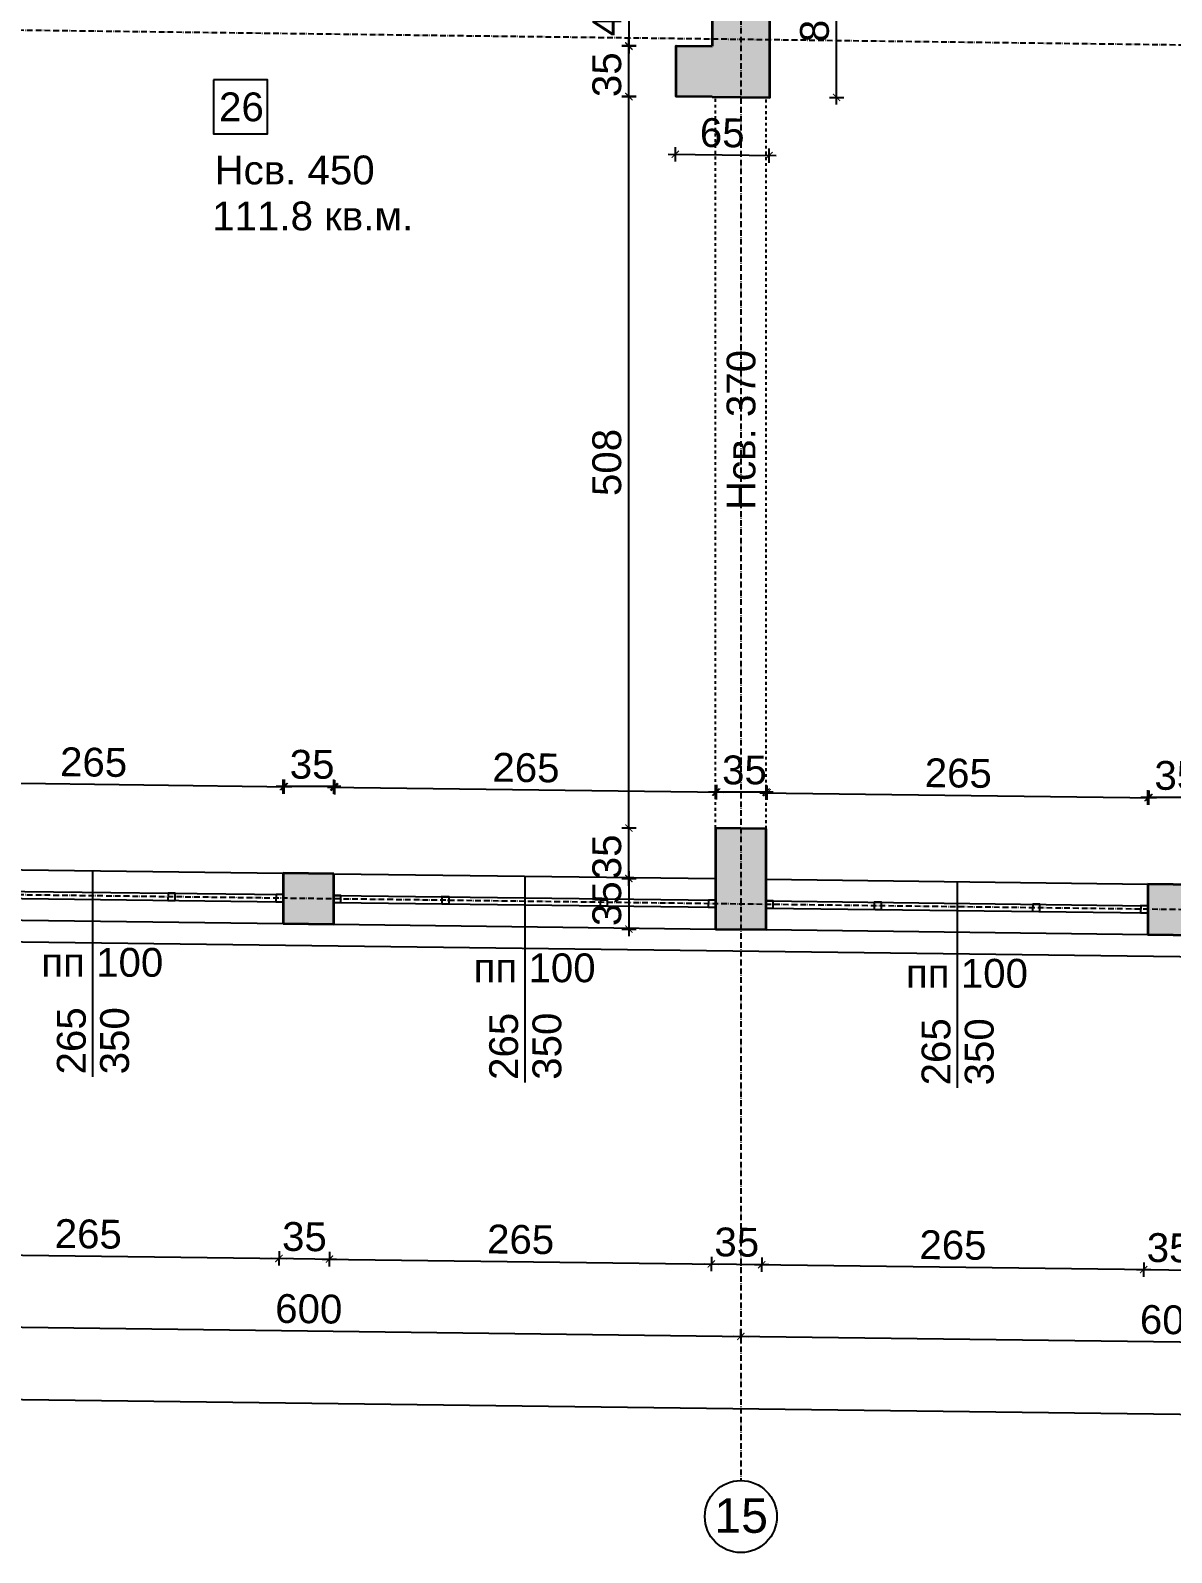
# Model space of a CAD drawing. Header units: inches. Extents: x -72385 to 39588, y -6525 to 66685.
# Drawn here: x -44648 to -43856, y 14756 to 15812 of the extents above; entities that cross this region are included whole.
import ezdxf

# ---------------------------------------------------------------- set-up
doc = ezdxf.new("R2010")
doc.units = ezdxf.units.IN
doc.header["$MEASUREMENT"] = 0
doc.linetypes.add('DashDot', pattern=[0.6, 0.4, -0.1, 0, -0.1])
doc.linetypes.add('Hidden', pattern=[0.4, 0.2, -0.2])
for name, color, linetype, lineweight in [('Изгледни линии', 253, 'Continuous', 25), ('Надписи Hсв', 252, 'Continuous', 25), ('Надписи коти външни', 252, 'Continuous', 25), ('Надписи коти вътрешни', 252, 'Continuous', 25), ('Надписи номера на пом.', 252, 'Continuous', 25), ('Надписи Оси', 252, 'Continuous', 25), ('Надписи площ', 252, 'Continuous', 25), ('Надписи прозорци', 252, 'Continuous', 25), ('Оси', 252, 'DashDot', 25), ('Прозорци', 251, 'Continuous', 25), ('Пунктир', 253, 'Hidden', 25), ('Разрезни линии', 7, 'Continuous', 35), ('Щрих стени', 254, 'Continuous', 25)]:
    doc.layers.add(name, color=color, linetype=linetype, lineweight=lineweight)
doc.styles.add('Arial Regular', font='arial.ttf')
doc.styles.get("Standard").update_dxf_attribs({"font": 'arial.ttf'})
doc.dimstyles.new('Annotative', dxfattribs={"dimscale": 0, "dimtxt": 20, "dimasz": 5, "dimexe": 5, "dimexo": 5, "dimgap": 5, "dimtad": 1, "dimdec": 0, "dimzin": 0, "dimdsep": 46, "dimtxsty": 'Standard', "dimblk": 'ARCHTICK', "dimcen": 5, "dimdle": 5, "dimadec": 0, "dimazin": 0, "dimtfac": 1, "dimtdec": 0, "dimtofl": 0, "dimtmove": 0, "dimatfit": 3, "dimldrblk": 'ARCHTICK', "dimfxl": 5, "dimfxlon": 1, "dimtolj": 1, "dimtzin": 0, "dimarcsym": 1})

# ---------------------------------------------------------------- blocks, each defined once
blk = doc.blocks.new('_ArchTick')
at = {"color": 0, "linetype": 'ByBlock', "const_width": 0.15}
blk.add_lwpolyline([(-0.5, -0.5), (0.5, 0.5)], dxfattribs=at)
blk = doc.blocks.new('*D4492')
at = {"layer": 'Defpoints', "color": 0, "ltscale": 50, "transparency": 16777216}
for p in [(-44199.8, 15766.5), (-44134.8, 15765.7), (-44135.3, 15725.4)]:
    blk.add_point(p, dxfattribs=at)
at = {"layer": 'Надписи коти вътрешни', "color": 0, "lineweight": -2, "ltscale": 50, "transparency": 16777216}
for p, q in [((-44200.3, 15731.3), (-44200.4, 15721.3)), ((-44135.3, 15730.4), (-44135.4, 15720.4)), ((-44205.3, 15726.3), (-44130.4, 15725.4))]:
    blk.add_line(p, q, dxfattribs=at)
at = {"layer": 'Надписи коти вътрешни', "color": 0, "lineweight": -2, "ltscale": 50, "transparency": 16777216, "xscale": 5, "yscale": 5, "zscale": 5}
for p, rotation in [((-44200.3, 15726.3), 179.2706286525461), ((-44135.3, 15725.4), 359.2706286525461)]:
    blk.add_blockref('_ArchTick', p, dxfattribs=dict(at, rotation=rotation))
at = {"layer": 'Надписи коти вътрешни', "color": 0, "ltscale": 50, "transparency": 16777216, "insert": (-44167.7, 15741.1), "char_height": 20, "attachment_point": 5, "rotation": 359.2706}
blk.add_mtext('\\A1;65', dxfattribs=at)
blk = doc.blocks.new('*D1031')
at = {"layer": 'Defpoints', "color": 0, "ltscale": 50, "transparency": 16777216}
for p in [(-44174.8, 15846.2), (-44232.5, 15801.2), (-44174.8, 15801.2)]:
    blk.add_point(p, dxfattribs=at)
at = {"layer": 'Надписи коти вътрешни', "color": 0, "lineweight": -2, "ltscale": 50, "transparency": 16777216}
for p, q in [((-44227.5, 15846.2), (-44237.5, 15846.2)), ((-44232.5, 15851.2), (-44232.5, 15796.2)), ((-44227.5, 15801.2), (-44237.5, 15801.2))]:
    blk.add_line(p, q, dxfattribs=at)
at = {"layer": 'Надписи коти вътрешни', "color": 0, "lineweight": -2, "ltscale": 50, "transparency": 16777216, "xscale": 5, "yscale": 5, "zscale": 5}
for p, rotation in [((-44232.5, 15846.2), 90), ((-44232.5, 15801.2), 270)]:
    blk.add_blockref('_ArchTick', p, dxfattribs=dict(at, rotation=rotation))
at = {"layer": 'Надписи коти вътрешни', "color": 0, "ltscale": 50, "transparency": 16777216, "insert": (-44247.7, 15823.7), "char_height": 20, "attachment_point": 5, "rotation": 90}
blk.add_mtext('\\A1;45', dxfattribs=at)
blk = doc.blocks.new('*D1032')
at = {"layer": 'Defpoints', "color": 0, "ltscale": 50, "transparency": 16777216}
for p in [(-44232.5, 15801.5), (-44199.8, 15801.5), (-44199.8, 15766.5)]:
    blk.add_point(p, dxfattribs=at)
at = {"layer": 'Надписи коти вътрешни', "color": 0, "lineweight": -2, "ltscale": 50, "transparency": 16777216}
for p, q in [((-44232.5, 15761.5), (-44232.5, 15806.5)), ((-44227.5, 15801.5), (-44237.5, 15801.5)), ((-44227.5, 15766.5), (-44237.5, 15766.5))]:
    blk.add_line(p, q, dxfattribs=at)
at = {"layer": 'Надписи коти вътрешни', "color": 0, "lineweight": -2, "ltscale": 50, "transparency": 16777216, "xscale": 5, "yscale": 5, "zscale": 5}
for p, rotation in [((-44232.5, 15801.5), 90), ((-44232.5, 15766.5), 270)]:
    blk.add_blockref('_ArchTick', p, dxfattribs=dict(at, rotation=rotation))
at = {"layer": 'Надписи коти вътрешни', "color": 0, "ltscale": 50, "transparency": 16777216, "insert": (-44247.7, 15781.5), "char_height": 20, "attachment_point": 5, "rotation": 90}
blk.add_mtext('\\A1;35', dxfattribs=at)
blk = doc.blocks.new('*D1033')
at = {"layer": 'Defpoints', "color": 0, "ltscale": 50, "transparency": 16777216}
for p in [(-44232.5, 15766.2), (-44172.3, 15766.2), (-44172.3, 15258.7)]:
    blk.add_point(p, dxfattribs=at)
at = {"layer": 'Надписи коти вътрешни', "color": 0, "lineweight": -2, "ltscale": 50, "transparency": 16777216}
for p, q in [((-44232.5, 15253.7), (-44232.5, 15771.2)), ((-44227.5, 15766.2), (-44237.5, 15766.2)), ((-44227.5, 15258.7), (-44237.5, 15258.7))]:
    blk.add_line(p, q, dxfattribs=at)
at = {"layer": 'Надписи коти вътрешни', "color": 0, "lineweight": -2, "ltscale": 50, "transparency": 16777216, "xscale": 5, "yscale": 5, "zscale": 5}
for p, rotation in [((-44232.5, 15766.2), 90), ((-44232.5, 15258.7), 270)]:
    blk.add_blockref('_ArchTick', p, dxfattribs=dict(at, rotation=rotation))
at = {"layer": 'Надписи коти вътрешни', "color": 0, "ltscale": 50, "transparency": 16777216, "insert": (-44247.7, 15512.4), "char_height": 20, "attachment_point": 5, "rotation": 90}
blk.add_mtext('\\A1;508', dxfattribs=at)
blk = doc.blocks.new('*D1034')
at = {"layer": 'Defpoints', "color": 0, "ltscale": 50, "transparency": 16777216}
for p in [(-44232.5, 15258.7), (-44172.3, 15258.7), (-44172.3, 15223.7)]:
    blk.add_point(p, dxfattribs=at)
at = {"layer": 'Надписи коти вътрешни', "color": 0, "lineweight": -2, "ltscale": 50, "transparency": 16777216}
for p, q in [((-44227.5, 15258.7), (-44237.5, 15258.7)), ((-44232.5, 15218.7), (-44232.5, 15263.7)), ((-44227.5, 15223.7), (-44237.5, 15223.7))]:
    blk.add_line(p, q, dxfattribs=at)
at = {"layer": 'Надписи коти вътрешни', "color": 0, "lineweight": -2, "ltscale": 50, "transparency": 16777216, "xscale": 5, "yscale": 5, "zscale": 5}
for p, rotation in [((-44232.5, 15258.7), 90), ((-44232.5, 15223.7), 270)]:
    blk.add_blockref('_ArchTick', p, dxfattribs=dict(at, rotation=rotation))
at = {"layer": 'Надписи коти вътрешни', "color": 0, "ltscale": 50, "transparency": 16777216, "insert": (-44247.7, 15238.7), "char_height": 20, "attachment_point": 5, "rotation": 90}
blk.add_mtext('\\A1;35', dxfattribs=at)
blk = doc.blocks.new('*D1036')
at = {"layer": 'Defpoints', "color": 0, "ltscale": 50, "transparency": 16777216}
for p in [(-44471.6, 15287.4), (-44737.3, 15230.8), (-44472.3, 15227.5)]:
    blk.add_point(p, dxfattribs=at)
at = {"layer": 'Надписи коти вътрешни', "color": 0, "lineweight": -2, "ltscale": 50, "transparency": 16777216}
for p, q in [((-44736.6, 15285.8), (-44736.5, 15295.8)), ((-44741.6, 15290.9), (-44466.6, 15287.4)), ((-44471.6, 15282.4), (-44471.5, 15292.4))]:
    blk.add_line(p, q, dxfattribs=at)
at = {"layer": 'Надписи коти вътрешни', "color": 0, "lineweight": -2, "ltscale": 50, "transparency": 16777216, "xscale": 5, "yscale": 5, "zscale": 5}
for p, rotation in [((-44736.6, 15290.8), 179.2706286525478), ((-44471.6, 15287.4), 359.2706286525477)]:
    blk.add_blockref('_ArchTick', p, dxfattribs=dict(at, rotation=rotation))
at = {"layer": 'Надписи коти вътрешни', "color": 0, "ltscale": 50, "transparency": 16777216, "insert": (-44603.9, 15304.3), "char_height": 20, "attachment_point": 5, "rotation": 359.2706}
blk.add_mtext('\\A1;265', dxfattribs=at)
blk = doc.blocks.new('*D1037')
at = {"layer": 'Defpoints', "color": 0, "ltscale": 50, "transparency": 16777216}
for p in [(-44472.3, 15287.5), (-44472.3, 15227.5), (-44437.3, 15227)]:
    blk.add_point(p, dxfattribs=at)
at = {"layer": 'Надписи коти вътрешни', "color": 0, "lineweight": -2, "ltscale": 50, "transparency": 16777216}
for p, q in [((-44432.3, 15287.5), (-44477.3, 15287.5)), ((-44472.3, 15282.5), (-44472.3, 15292.5)), ((-44437.3, 15282.5), (-44437.3, 15292.5))]:
    blk.add_line(p, q, dxfattribs=at)
at = {"layer": 'Надписи коти вътрешни', "color": 0, "lineweight": -2, "ltscale": 50, "transparency": 16777216, "xscale": 5, "yscale": 5, "zscale": 5, "rotation": 180}
blk.add_blockref('_ArchTick', (-44472.3, 15287.5), dxfattribs=at)
at = {"layer": 'Надписи коти вътрешни', "color": 0, "lineweight": -2, "ltscale": 50, "transparency": 16777216, "xscale": 5, "yscale": 5, "zscale": 5}
blk.add_blockref('_ArchTick', (-44437.3, 15287.5), dxfattribs=at)
at = {"layer": 'Надписи коти вътрешни', "color": 0, "ltscale": 50, "transparency": 16777216, "insert": (-44452.3, 15302.8), "char_height": 20, "attachment_point": 5}
blk.add_mtext('\\A1;35', dxfattribs=at)
blk = doc.blocks.new('*D1038')
at = {"layer": 'Defpoints', "color": 0, "ltscale": 50, "transparency": 16777216}
for p in [(-44171.6, 15283.6), (-44437.3, 15227), (-44172.3, 15223.7)]:
    blk.add_point(p, dxfattribs=at)
at = {"layer": 'Надписи коти вътрешни', "color": 0, "lineweight": -2, "ltscale": 50, "transparency": 16777216}
for p, q in [((-44441.6, 15287.1), (-44166.6, 15283.6)), ((-44436.6, 15282), (-44436.5, 15292)), ((-44171.6, 15278.6), (-44171.5, 15288.6))]:
    blk.add_line(p, q, dxfattribs=at)
at = {"layer": 'Надписи коти вътрешни', "color": 0, "lineweight": -2, "ltscale": 50, "transparency": 16777216, "xscale": 5, "yscale": 5, "zscale": 5}
for p, rotation in [((-44436.6, 15287), 179.2706286525478), ((-44171.6, 15283.6), 359.2706286525477)]:
    blk.add_blockref('_ArchTick', p, dxfattribs=dict(at, rotation=rotation))
at = {"layer": 'Надписи коти вътрешни', "color": 0, "ltscale": 50, "transparency": 16777216, "insert": (-44303.9, 15300.5), "char_height": 20, "attachment_point": 5, "rotation": 359.2706}
blk.add_mtext('\\A1;265', dxfattribs=at)
blk = doc.blocks.new('*D1039')
at = {"layer": 'Defpoints', "color": 0, "ltscale": 50, "transparency": 16777216}
for p in [(-44172.3, 15283.7), (-44172.3, 15223.7), (-44137.3, 15223.2)]:
    blk.add_point(p, dxfattribs=at)
at = {"layer": 'Надписи коти вътрешни', "color": 0, "lineweight": -2, "ltscale": 50, "transparency": 16777216}
for p, q in [((-44172.3, 15278.7), (-44172.3, 15288.7)), ((-44137.3, 15278.7), (-44137.3, 15288.7)), ((-44132.3, 15283.7), (-44177.3, 15283.7))]:
    blk.add_line(p, q, dxfattribs=at)
at = {"layer": 'Надписи коти вътрешни', "color": 0, "lineweight": -2, "ltscale": 50, "transparency": 16777216, "xscale": 5, "yscale": 5, "zscale": 5, "rotation": 180}
blk.add_blockref('_ArchTick', (-44172.3, 15283.7), dxfattribs=at)
at = {"layer": 'Надписи коти вътрешни', "color": 0, "lineweight": -2, "ltscale": 50, "transparency": 16777216, "xscale": 5, "yscale": 5, "zscale": 5}
blk.add_blockref('_ArchTick', (-44137.3, 15283.7), dxfattribs=at)
at = {"layer": 'Надписи коти вътрешни', "color": 0, "ltscale": 50, "transparency": 16777216, "insert": (-44152.3, 15298.9), "char_height": 20, "attachment_point": 5}
blk.add_mtext('\\A1;35', dxfattribs=at)
blk = doc.blocks.new('*D1040')
at = {"layer": 'Defpoints', "color": 0, "ltscale": 50, "transparency": 16777216}
for p in [(-43871.6, 15279.8), (-44137.3, 15223.2), (-43872.3, 15219.8)]:
    blk.add_point(p, dxfattribs=at)
at = {"layer": 'Надписи коти вътрешни', "color": 0, "lineweight": -2, "ltscale": 50, "transparency": 16777216}
for p, q in [((-44136.6, 15278.2), (-44136.5, 15288.2)), ((-44141.6, 15283.2), (-43866.6, 15279.7)), ((-43871.6, 15274.8), (-43871.5, 15284.8))]:
    blk.add_line(p, q, dxfattribs=at)
at = {"layer": 'Надписи коти вътрешни', "color": 0, "lineweight": -2, "ltscale": 50, "transparency": 16777216, "xscale": 5, "yscale": 5, "zscale": 5}
for p, rotation in [((-44136.6, 15283.2), 179.2706286525478), ((-43871.6, 15279.8), 359.2706286525477)]:
    blk.add_blockref('_ArchTick', p, dxfattribs=dict(at, rotation=rotation))
at = {"layer": 'Надписи коти вътрешни', "color": 0, "ltscale": 50, "transparency": 16777216, "insert": (-44003.9, 15296.7), "char_height": 20, "attachment_point": 5, "rotation": 359.2706}
blk.add_mtext('\\A1;265', dxfattribs=at)
blk = doc.blocks.new('*D1041')
at = {"layer": 'Defpoints', "color": 0, "ltscale": 50, "transparency": 16777216}
for p in [(-43872.3, 15279.9), (-43872.3, 15219.8), (-43837.3, 15219.4)]:
    blk.add_point(p, dxfattribs=at)
at = {"layer": 'Надписи коти вътрешни', "color": 0, "lineweight": -2, "ltscale": 50, "transparency": 16777216}
for p, q in [((-43832.3, 15279.9), (-43877.3, 15279.9)), ((-43872.3, 15274.9), (-43872.3, 15284.9)), ((-43837.3, 15274.9), (-43837.3, 15284.9))]:
    blk.add_line(p, q, dxfattribs=at)
at = {"layer": 'Надписи коти вътрешни', "color": 0, "lineweight": -2, "ltscale": 50, "transparency": 16777216, "xscale": 5, "yscale": 5, "zscale": 5, "rotation": 180}
blk.add_blockref('_ArchTick', (-43872.3, 15279.9), dxfattribs=at)
at = {"layer": 'Надписи коти вътрешни', "color": 0, "lineweight": -2, "ltscale": 50, "transparency": 16777216, "xscale": 5, "yscale": 5, "zscale": 5}
blk.add_blockref('_ArchTick', (-43837.3, 15279.9), dxfattribs=at)
at = {"layer": 'Надписи коти вътрешни', "color": 0, "ltscale": 50, "transparency": 16777216, "insert": (-43852.3, 15295.1), "char_height": 20, "attachment_point": 5}
blk.add_mtext('\\A1;35', dxfattribs=at)
blk = doc.blocks.new('*D1569')
at = {"layer": 'Defpoints', "color": 0, "ltscale": 50, "transparency": 16777216}
for p in [(-44174, 15866.3), (-44199.8, 15801.5), (-44174.8, 15801.2)]:
    blk.add_point(p, dxfattribs=at)
at = {"layer": 'Надписи коти вътрешни', "color": 0, "lineweight": -2, "ltscale": 50, "transparency": 16777216}
for p, q in [((-44204, 15866.7), (-44169, 15866.2)), ((-44199.1, 15861.6), (-44198.9, 15871.6)), ((-44174.1, 15861.3), (-44173.9, 15871.3))]:
    blk.add_line(p, q, dxfattribs=at)
at = {"layer": 'Надписи коти вътрешни', "color": 0, "lineweight": -2, "ltscale": 50, "transparency": 16777216, "xscale": 5, "yscale": 5, "zscale": 5}
for p, rotation in [((-44199, 15866.6), 179.2706286525377), ((-44174, 15866.3), 359.2706286525377)]:
    blk.add_blockref('_ArchTick', p, dxfattribs=dict(at, rotation=rotation))
at = {"layer": 'Надписи коти вътрешни', "color": 0, "ltscale": 50, "transparency": 16777216, "insert": (-44186.3, 15881.7), "char_height": 20, "attachment_point": 5, "rotation": 359.2706}
blk.add_mtext('\\A1;25', dxfattribs=at)
blk = doc.blocks.new('*D8228')
at = {"layer": 'Defpoints', "color": 0, "ltscale": 50, "transparency": 16777216}
for p in [(-44137.3, 15845.8), (-44088.4, 15845.8), (-44137.3, 15765.8)]:
    blk.add_point(p, dxfattribs=at)
at = {"layer": 'Надписи коти вътрешни', "color": 0, "lineweight": -2, "ltscale": 50, "transparency": 16777216}
for p, q in [((-44093.4, 15845.8), (-44083.4, 15845.8)), ((-44088.4, 15760.8), (-44088.4, 15850.8)), ((-44093.4, 15765.8), (-44083.4, 15765.8))]:
    blk.add_line(p, q, dxfattribs=at)
at = {"layer": 'Надписи коти вътрешни', "color": 0, "lineweight": -2, "ltscale": 50, "transparency": 16777216, "xscale": 5, "yscale": 5, "zscale": 5}
for p, rotation in [((-44088.4, 15845.8), 90), ((-44088.4, 15765.8), 270)]:
    blk.add_blockref('_ArchTick', p, dxfattribs=dict(at, rotation=rotation))
at = {"layer": 'Надписи коти вътрешни', "color": 0, "ltscale": 50, "transparency": 16777216, "insert": (-44103.6, 15819.6), "char_height": 20, "attachment_point": 5, "rotation": 90}
blk.add_mtext('\\A1;80', dxfattribs=at)
blk = doc.blocks.new('*D5546')
at = {"layer": 'Defpoints', "color": 0, "ltscale": 50, "transparency": 16777216}
for p in [(-44737.3, 15195.8), (-44472.3, 15192.5), (-44475.3, 14960)]:
    blk.add_point(p, dxfattribs=at)
at = {"layer": 'Надписи коти външни', "color": 0, "lineweight": -2, "ltscale": 50, "transparency": 16777216}
for p, q in [((-44740.2, 14968.4), (-44740.4, 14958.4)), ((-44745.3, 14963.4), (-44470.3, 14959.9)), ((-44475.2, 14965), (-44475.4, 14955))]:
    blk.add_line(p, q, dxfattribs=at)
at = {"layer": 'Надписи коти външни', "color": 0, "lineweight": -2, "ltscale": 50, "transparency": 16777216, "xscale": 5, "yscale": 5, "zscale": 5}
for p, rotation in [((-44740.3, 14963.4), 179.270628652547), ((-44475.3, 14960), 359.270628652547)]:
    blk.add_blockref('_ArchTick', p, dxfattribs=dict(at, rotation=rotation))
at = {"layer": 'Надписи коти външни', "color": 0, "ltscale": 50, "transparency": 16777216, "insert": (-44607.6, 14976.9), "char_height": 20, "attachment_point": 5, "rotation": 359.2706}
blk.add_mtext('\\A1;265', dxfattribs=at)
blk = doc.blocks.new('*D5545')
at = {"layer": 'Defpoints', "color": 0, "ltscale": 50, "transparency": 16777216}
for p in [(-44472.3, 15192.5), (-44437.3, 15192), (-44440.3, 14959.5)]:
    blk.add_point(p, dxfattribs=at)
at = {"layer": 'Надписи коти външни', "color": 0, "lineweight": -2, "ltscale": 50, "transparency": 16777216}
for p, q in [((-44480.3, 14960.1), (-44435.3, 14959.5)), ((-44475.2, 14965), (-44475.4, 14955)), ((-44440.2, 14964.5), (-44440.4, 14954.5))]:
    blk.add_line(p, q, dxfattribs=at)
at = {"layer": 'Надписи коти външни', "color": 0, "lineweight": -2, "ltscale": 50, "transparency": 16777216, "xscale": 5, "yscale": 5, "zscale": 5}
for p, rotation in [((-44475.3, 14960), 179.2706286525403), ((-44440.3, 14959.5), 359.2706286525403)]:
    blk.add_blockref('_ArchTick', p, dxfattribs=dict(at, rotation=rotation))
at = {"layer": 'Надписи коти външни', "color": 0, "ltscale": 50, "transparency": 16777216, "insert": (-44457.6, 14975), "char_height": 20, "attachment_point": 5, "rotation": 359.2706}
blk.add_mtext('\\A1;35', dxfattribs=at)
blk = doc.blocks.new('*D5544')
at = {"layer": 'Defpoints', "color": 0, "ltscale": 50, "transparency": 16777216}
for p in [(-44437.3, 15192), (-44172.3, 15188.6), (-44175.3, 14956.2)]:
    blk.add_point(p, dxfattribs=at)
at = {"layer": 'Надписи коти външни', "color": 0, "lineweight": -2, "ltscale": 50, "transparency": 16777216}
for p, q in [((-44445.3, 14959.6), (-44170.3, 14956.1)), ((-44440.2, 14964.5), (-44440.4, 14954.5)), ((-44175.2, 14961.2), (-44175.4, 14951.2))]:
    blk.add_line(p, q, dxfattribs=at)
at = {"layer": 'Надписи коти външни', "color": 0, "lineweight": -2, "ltscale": 50, "transparency": 16777216, "xscale": 5, "yscale": 5, "zscale": 5}
for p, rotation in [((-44440.3, 14959.5), 179.270628652547), ((-44175.3, 14956.2), 359.270628652547)]:
    blk.add_blockref('_ArchTick', p, dxfattribs=dict(at, rotation=rotation))
at = {"layer": 'Надписи коти външни', "color": 0, "ltscale": 50, "transparency": 16777216, "insert": (-44307.6, 14973.1), "char_height": 20, "attachment_point": 5, "rotation": 359.2706}
blk.add_mtext('\\A1;265', dxfattribs=at)
blk = doc.blocks.new('*D5543')
at = {"layer": 'Defpoints', "color": 0, "ltscale": 50, "transparency": 16777216}
for p in [(-44172.3, 15188.6), (-44137.3, 15188.2), (-44140.3, 14955.7)]:
    blk.add_point(p, dxfattribs=at)
at = {"layer": 'Надписи коти външни', "color": 0, "lineweight": -2, "ltscale": 50, "transparency": 16777216}
for p, q in [((-44175.2, 14961.2), (-44175.4, 14951.2)), ((-44140.2, 14960.7), (-44140.4, 14950.7)), ((-44180.3, 14956.2), (-44135.3, 14955.7))]:
    blk.add_line(p, q, dxfattribs=at)
at = {"layer": 'Надписи коти външни', "color": 0, "lineweight": -2, "ltscale": 50, "transparency": 16777216, "xscale": 5, "yscale": 5, "zscale": 5}
for p, rotation in [((-44175.3, 14956.2), 179.2706286525522), ((-44140.3, 14955.7), 359.2706286525522)]:
    blk.add_blockref('_ArchTick', p, dxfattribs=dict(at, rotation=rotation))
at = {"layer": 'Надписи коти външни', "color": 0, "ltscale": 50, "transparency": 16777216, "insert": (-44157.6, 14971.2), "char_height": 20, "attachment_point": 5, "rotation": 359.2706}
blk.add_mtext('\\A1;35', dxfattribs=at)
blk = doc.blocks.new('*D5535')
at = {"layer": 'Defpoints', "color": 0, "ltscale": 50, "transparency": 16777216}
for p in [(-44137.3, 15188.2), (-43872.3, 15184.8), (-43875.3, 14952.3)]:
    blk.add_point(p, dxfattribs=at)
at = {"layer": 'Надписи коти външни', "color": 0, "lineweight": -2, "ltscale": 50, "transparency": 16777216}
for p, q in [((-44140.2, 14960.7), (-44140.4, 14950.7)), ((-44145.3, 14955.8), (-43870.3, 14952.3)), ((-43875.2, 14957.3), (-43875.4, 14947.3))]:
    blk.add_line(p, q, dxfattribs=at)
at = {"layer": 'Надписи коти външни', "color": 0, "lineweight": -2, "ltscale": 50, "transparency": 16777216, "xscale": 5, "yscale": 5, "zscale": 5}
for p, rotation in [((-44140.3, 14955.7), 179.270628652547), ((-43875.3, 14952.3), 359.270628652547)]:
    blk.add_blockref('_ArchTick', p, dxfattribs=dict(at, rotation=rotation))
at = {"layer": 'Надписи коти външни', "color": 0, "ltscale": 50, "transparency": 16777216, "insert": (-44007.6, 14969.2), "char_height": 20, "attachment_point": 5, "rotation": 359.2706}
blk.add_mtext('\\A1;265', dxfattribs=at)
blk = doc.blocks.new('*D5534')
at = {"layer": 'Defpoints', "color": 0, "ltscale": 50, "transparency": 16777216}
for p in [(-43872.3, 15184.8), (-43837.3, 15184.4), (-43840.3, 14951.9)]:
    blk.add_point(p, dxfattribs=at)
at = {"layer": 'Надписи коти външни', "color": 0, "lineweight": -2, "ltscale": 50, "transparency": 16777216}
for p, q in [((-43880.3, 14952.4), (-43835.3, 14951.8)), ((-43875.2, 14957.3), (-43875.4, 14947.3)), ((-43840.2, 14956.9), (-43840.4, 14946.9))]:
    blk.add_line(p, q, dxfattribs=at)
at = {"layer": 'Надписи коти външни', "color": 0, "lineweight": -2, "ltscale": 50, "transparency": 16777216, "xscale": 5, "yscale": 5, "zscale": 5}
for p, rotation in [((-43875.3, 14952.3), 179.2706286525522), ((-43840.3, 14951.9), 359.2706286525522)]:
    blk.add_blockref('_ArchTick', p, dxfattribs=dict(at, rotation=rotation))
at = {"layer": 'Надписи коти външни', "color": 0, "ltscale": 50, "transparency": 16777216, "insert": (-43857.6, 14967.3), "char_height": 20, "attachment_point": 5, "rotation": 359.2706}
blk.add_mtext('\\A1;35', dxfattribs=at)
blk = doc.blocks.new('*D5513')
at = {"layer": 'Defpoints', "color": 0, "ltscale": 50, "transparency": 16777216}
for p in [(-44754.8, 14913.5), (-44154.8, 14905.9), (-44154.8, 14905.9)]:
    blk.add_point(p, dxfattribs=at)
at = {"layer": 'Надписи коти външни', "color": 0, "lineweight": -2, "ltscale": 50, "transparency": 16777216}
for p, q in [((-44759.8, 14913.6), (-44149.8, 14905.8)), ((-44754.8, 14913.5), (-44754.9, 14908.5)), ((-44154.8, 14905.9), (-44154.8, 14910.9))]:
    blk.add_line(p, q, dxfattribs=at)
at = {"layer": 'Надписи коти външни', "color": 0, "lineweight": -2, "ltscale": 50, "transparency": 16777216, "xscale": 5, "yscale": 5, "zscale": 5}
for p, rotation in [((-44754.8, 14913.5), 179.2706286525471), ((-44154.8, 14905.9), 359.2706286525471)]:
    blk.add_blockref('_ArchTick', p, dxfattribs=dict(at, rotation=rotation))
at = {"layer": 'Надписи коти външни', "color": 0, "ltscale": 50, "transparency": 16777216, "insert": (-44454.6, 14924.9), "char_height": 20, "attachment_point": 5, "rotation": 359.2706}
blk.add_mtext('\\A1;600', dxfattribs=at)
blk = doc.blocks.new('*D5512')
at = {"layer": 'Defpoints', "color": 0, "ltscale": 50, "transparency": 16777216}
for p in [(-44154.8, 14905.9), (-43554.8, 14898.3), (-43554.8, 14898.3)]:
    blk.add_point(p, dxfattribs=at)
at = {"layer": 'Надписи коти външни', "color": 0, "lineweight": -2, "ltscale": 50, "transparency": 16777216}
for p, q in [((-44159.8, 14906), (-43549.8, 14898.2)), ((-44154.8, 14905.9), (-44154.9, 14900.9)), ((-43554.8, 14898.3), (-43554.9, 14893.3))]:
    blk.add_line(p, q, dxfattribs=at)
at = {"layer": 'Надписи коти външни', "color": 0, "lineweight": -2, "ltscale": 50, "transparency": 16777216, "xscale": 5, "yscale": 5, "zscale": 5}
for p, rotation in [((-44154.8, 14905.9), 179.270628652548), ((-43554.8, 14898.3), 359.2706286525479)]:
    blk.add_blockref('_ArchTick', p, dxfattribs=dict(at, rotation=rotation))
at = {"layer": 'Надписи коти външни', "color": 0, "ltscale": 50, "transparency": 16777216, "insert": (-43854.6, 14917.3), "char_height": 20, "attachment_point": 5, "rotation": 359.2706}
blk.add_mtext('\\A1;600', dxfattribs=at)
blk = doc.blocks.new('*D5506')
at = {"layer": 'Defpoints', "color": 0, "ltscale": 50, "transparency": 16777216}
for p in [(-52317.3, 15292.3), (-40222.3, 15138.4), (-40226.6, 14805.9)]:
    blk.add_point(p, dxfattribs=at)
at = {"layer": 'Надписи коти външни', "color": 0, "lineweight": -2, "ltscale": 50, "transparency": 16777216}
for p, q in [((-52326.6, 14959.9), (-40221.6, 14805.8)), ((-52321.5, 14964.9), (-52321.6, 14954.9)), ((-40226.5, 14810.9), (-40226.6, 14800.9))]:
    blk.add_line(p, q, dxfattribs=at)
at = {"layer": 'Надписи коти външни', "color": 0, "lineweight": -2, "ltscale": 50, "transparency": 16777216, "xscale": 5, "yscale": 5, "zscale": 5}
for p, rotation in [((-52321.6, 14959.9), 179.2706286525472), ((-40226.6, 14805.9), 359.2706286525473)]:
    blk.add_blockref('_ArchTick', p, dxfattribs=dict(at, rotation=rotation))
at = {"layer": 'Надписи коти външни', "color": 0, "ltscale": 50, "transparency": 16777216, "insert": (-46273.9, 14898.1), "char_height": 20, "attachment_point": 5, "rotation": 359.2706}
blk.add_mtext('\\A1;12095', dxfattribs=at)
blk = doc.blocks.new('*D7709')
at = {"layer": 'Defpoints', "color": 0, "ltscale": 10, "transparency": 16777216}
for p in [(-44299.2, 15223.7), (-44299.2, 15188.6), (-44232.5, 15188.6)]:
    blk.add_point(p, dxfattribs=at)
at = {"layer": 'Надписи коти вътрешни', "color": 0, "lineweight": -2, "ltscale": 10, "transparency": 16777216}
for p, q in [((-44237.5, 15223.7), (-44227.5, 15223.7)), ((-44232.5, 15228.7), (-44232.5, 15183.6)), ((-44237.5, 15188.6), (-44227.5, 15188.6))]:
    blk.add_line(p, q, dxfattribs=at)
at = {"layer": 'Надписи коти вътрешни', "color": 0, "lineweight": -2, "ltscale": 10, "transparency": 16777216, "xscale": 5, "yscale": 5, "zscale": 5}
for p, rotation in [((-44232.5, 15223.7), 90), ((-44232.5, 15188.6), 270)]:
    blk.add_blockref('_ArchTick', p, dxfattribs=dict(at, rotation=rotation))
at = {"layer": 'Надписи коти вътрешни', "color": 0, "ltscale": 10, "transparency": 16777216, "insert": (-44247.7, 15206.2), "char_height": 20, "attachment_point": 5, "rotation": 90}
blk.add_mtext('\\A1;35', dxfattribs=at)

msp = doc.modelspace()

# ---------------------------------------------------------------- hatches: boundary and pattern name
at = {"layer": 'Щрих стени', "ltscale": 10}
h = msp.add_hatch(color=256, dxfattribs=at)
h.dxf.hatch_style = 1
h.paths.add_polyline_path([(-43504.8, 15837.7), (-43567.3, 15838.5), (-43567.3, 16163.5), (-43479.8, 16162.4), (-43479.8, 16192.4), (-44584.8, 16206.5), (-44584.8, 16176.5), (-43582.3, 16163.7), (-43582.3, 15251.1), (-43572.3, 15251), (-43572.3, 15181), (-43507.3, 15180.2), (-43507.3, 15250.2), (-43567.3, 15251), (-43567.3, 15758.5), (-43504.8, 15757.7)])
h.paths.add_polyline_path([(-44134.8, 15845.7), (-44174.8, 15846.2), (-44174.8, 15801.2), (-44199.8, 15801.5), (-44199.8, 15766.5), (-44174.8, 15766.2), (-44134.8, 15765.7)], flags=17)
h.paths.add_polyline_path([(-44734.8, 15853.4), (-44767.3, 15853.8), (-44767.3, 16178.8), (-44684.8, 16177.8), (-44684.8, 16207.8), (-45139.8, 16213.5), (-45139.8, 16183.5), (-44782.3, 16179), (-44782.3, 15266.4), (-44772.3, 15266.3), (-44772.3, 15196.3), (-44737.3, 15195.8), (-44737.3, 15265.8), (-44767.3, 15266.2), (-44767.3, 15773.8), (-44734.8, 15773.4)])
h.paths.add_polyline_path([(-45037.3, 15234.7), (-45072.3, 15235.1), (-45072.3, 15200.1), (-45037.3, 15199.7)], flags=17)
h.paths.add_polyline_path([(-44437.3, 15227), (-44472.3, 15227.5), (-44472.3, 15192.5), (-44437.3, 15192)], flags=17)
h.paths.add_polyline_path([(-44137.3, 15258.2), (-44172.3, 15258.7), (-44172.3, 15188.6), (-44137.3, 15188.2)], flags=17)
h.paths.add_polyline_path([(-43837.3, 15219.4), (-43872.3, 15219.8), (-43872.3, 15184.8), (-43837.3, 15184.4)], flags=17)

# ---------------------------------------------------------------- linework, layer by layer
at = {"layer": 'Изгледни линии', "ltscale": 50}
for p, q in [((-44737.3, 15230.8), (-44472.3, 15227.5)), ((-44437.3, 15227), (-44172.3, 15223.7)), ((-44137.3, 15223.2), (-43872.3, 15219.8)), ((-47152.3, 15211.6), (-40527.3, 15127.2)), ((-44737.3, 15195.8), (-44472.3, 15192.5)), ((-44437.3, 15192), (-44172.3, 15188.6)), ((-44137.3, 15188.2), (-43872.3, 15184.8))]:
    msp.add_line(p, q, dxfattribs=at)
at = {"layer": 'Надписи номера на пом.', "ltscale": 50}
msp.add_lwpolyline([(-44520.8, 15777.9), (-44520.8, 15740.4), (-44483.3, 15740.4), (-44483.3, 15777.9)], close=True, dxfattribs=at)
at = {"layer": 'Надписи Оси', "ltscale": 50}
msp.add_circle((-44154.8, 14780.9), 25, dxfattribs=at)
at = {"layer": 'Надписи прозорци', "ltscale": 50}
for p, q in [((-44604.8, 15229.2), (-44604.8, 15086)), ((-44304.8, 15225.3), (-44304.8, 15082.2)), ((-44004.8, 15221.5), (-44004.8, 15078.4))]:
    msp.add_line(p, q, dxfattribs=at)
at = {"layer": 'Оси', "ltscale": 10}
for p, q in [((-44154.8, 17406.1), (-44154.8, 14805.9)), ((-39839.8, 15151), (-52699.8, 15314.7))]:
    msp.add_line(p, q, dxfattribs=at)
msp.add_lwpolyline([(-39839.8, 15751), (-51384.8, 15898), (-51384.8, 16028), (-52699.8, 16044.8)], dxfattribs=at)
at = {"layer": 'Прозорци', "ltscale": 50}
for p, q in [((-44737.3, 15215.8), (-44472.3, 15212.5)), ((-44437.3, 15212), (-44172.3, 15208.7)), ((-44737.3, 15210.8), (-44472.3, 15207.5)), ((-44437.3, 15207), (-44172.3, 15203.7)), ((-44137.3, 15208.2), (-43872.3, 15204.8)), ((-44137.3, 15203.2), (-43872.3, 15199.8))]:
    msp.add_line(p, q, dxfattribs=at)
for points in [[(-44552.4, 15208.5), (-44547.4, 15208.4), (-44547.3, 15213.4), (-44552.3, 15213.5), (-44552.4, 15208.5)], [(-44477.4, 15207.5), (-44472.4, 15207.5), (-44472.3, 15212.5), (-44477.3, 15212.5), (-44477.4, 15207.5)], [(-44437.3, 15207), (-44432.3, 15207), (-44432.3, 15212), (-44437.3, 15212), (-44437.3, 15207)], [(-44362.3, 15206.1), (-44357.3, 15206), (-44357.3, 15211), (-44362.3, 15211.1), (-44362.3, 15206.1)], [(-44252.4, 15204.7), (-44247.4, 15204.6), (-44247.3, 15209.6), (-44252.3, 15209.7), (-44252.4, 15204.7)], [(-44177.4, 15203.7), (-44172.4, 15203.7), (-44172.3, 15208.7), (-44177.3, 15208.7), (-44177.4, 15203.7)], [(-44137.3, 15203.2), (-44132.3, 15203.1), (-44132.3, 15208.1), (-44137.3, 15208.2), (-44137.3, 15203.2)], [(-44062.3, 15202.3), (-44057.3, 15202.2), (-44057.3, 15207.2), (-44062.3, 15207.3), (-44062.3, 15202.3)], [(-43952.4, 15200.9), (-43947.4, 15200.8), (-43947.3, 15205.8), (-43952.3, 15205.9), (-43952.4, 15200.9)], [(-43877.4, 15199.9), (-43872.4, 15199.8), (-43872.3, 15204.8), (-43877.3, 15204.9), (-43877.4, 15199.9)]]:
    msp.add_lwpolyline(points, dxfattribs=at)
at = {"layer": 'Пунктир', "ltscale": 10}
for p, q in [((-44172.3, 15258.7), (-44172.3, 15766.2)), ((-44137.3, 15258.2), (-44137.3, 15765.8))]:
    msp.add_line(p, q, dxfattribs=at)
at = {"layer": 'Разрезни линии', "ltscale": 50}
for p, q in [((-44172.3, 15258.7), (-44172.3, 15188.6)), ((-44137.3, 15258.2), (-44172.3, 15258.7)), ((-44137.3, 15188.2), (-44137.3, 15258.2)), ((-44437.3, 15227), (-44472.3, 15227.5)), ((-44472.3, 15227.5), (-44472.3, 15192.5)), ((-44437.3, 15192), (-44437.3, 15227)), ((-44472.3, 15192.5), (-44437.3, 15192)), ((-44172.3, 15188.6), (-44137.3, 15188.2))]:
    msp.add_line(p, q, dxfattribs=at)
for points in [[(-44174.8, 15766.2), (-44134.8, 15765.7), (-44134.8, 15845.7), (-44174.8, 15846.2), (-44174.8, 15801.2)], [(-44174.8, 15766.2), (-44199.8, 15766.5), (-44199.8, 15801.5), (-44174.8, 15801.2)]]:
    msp.add_lwpolyline(points, dxfattribs=at)
msp.add_lwpolyline([(-43872.3, 15219.8), (-43872.3, 15184.8), (-43837.3, 15184.4), (-43837.3, 15219.4)], close=True, dxfattribs=at)

# ---------------------------------------------------------------- texts
at = {"layer": 'Надписи Hсв', "ltscale": 100, "insert": (-44520, 15725.4), "char_height": 20, "width": 180.489, "attachment_point": 1, "style": 'Arial Regular'}
msp.add_mtext('\\pxt8;Hсв. 450', dxfattribs=at)
at = {"layer": 'Надписи Hсв', "ltscale": 100, "insert": (-44164.7, 15479.4), "char_height": 20, "width": 180.489, "attachment_point": 1, "rotation": 90, "style": 'Arial Regular'}
msp.add_mtext('\\pxt8;Hсв. 370', dxfattribs=at)
at = {"layer": 'Надписи номера на пом.', "ltscale": 100, "insert": (-44591.6, 15769.2), "char_height": 20, "width": 180.489, "attachment_point": 1, "style": 'Arial Regular'}
msp.add_mtext('\\pxqc;26', dxfattribs=at)
at = {"layer": 'Надписи Оси', "ltscale": 100, "insert": (-44168.2, 14793.6), "char_height": 24, "width": 27.213, "attachment_point": 1, "style": 'Arial Regular'}
msp.add_mtext('\\pxqc;15', dxfattribs=at)
at = {"layer": 'Надписи площ', "ltscale": 100, "insert": (-44521.6, 15693.5), "char_height": 20, "width": 180.489, "attachment_point": 1, "style": 'Arial Regular'}
msp.add_mtext('111.8 кв.м.', dxfattribs=at)
at = {"layer": 'Надписи прозорци', "ltscale": 100, "char_height": 20, "width": 180.489, "attachment_point": 1, "style": 'Arial Regular'}
for insert in [(-44640.2, 15175.5), (-44340.2, 15171.7), (-44040.2, 15167.9)]:
    msp.add_mtext('пп 100', dxfattribs=dict(at, insert=insert))
at = {"layer": 'Надписи прозорци', "ltscale": 100, "char_height": 20, "width": 180.489, "attachment_point": 3, "rotation": 90, "style": 'Arial Regular'}
for s, insert in [('265', (-44629.4, 15134.3)), ('350', (-44599.4, 15134.4)), ('265', (-44329.4, 15130.5)), ('350', (-44299.4, 15130.6)), ('265', (-44029.4, 15126.7)), ('350', (-43999.4, 15126.7))]:
    msp.add_mtext(s, dxfattribs=dict(at, insert=insert))

# ---------------------------------------------------------------- dimensions: what is measured, and where the dimension line sits
at = {"layer": 'Надписи коти външни', "ltscale": 50}
dim = msp.add_aligned_dim(p1=(-52317.3, 15292.3), p2=(-40222.3, 15138.4), distance=-332.5, text='12095', dimstyle='Annotative', override={"dimscale": 0, "dimtix": 0, "dimtofl": 0, "dimtmove": 0, "dimatfit": 3}, dxfattribs=at)
dim.commit()
dim.dimension.update_dxf_attribs({"geometry": '*D5506', "text_midpoint": (-46273.9, 14898.1)})
for p1, p2, distance, picture, middle in [((-44737.3, 15195.8), (-44472.3, 15192.5), -232.5, '*D5546', (-44607.6, 14976.9)), ((-44437.3, 15192), (-44172.3, 15188.6), -232.5, '*D5544', (-44307.6, 14973.1)), ((-44137.3, 15188.2), (-43872.3, 15184.8), -232.5, '*D5535', (-44007.6, 14969.2)), ((-44754.8, 14913.5), (-44154.8, 14905.9), 0, '*D5513', (-44454.6, 14924.9)), ((-44154.8, 14905.9), (-43554.8, 14898.3), 0, '*D5512', (-43854.6, 14917.3))]:
    dim = msp.add_aligned_dim(p1=p1, p2=p2, distance=distance, dimstyle='Annotative', override={"dimscale": 0, "dimtix": 0, "dimtofl": 0, "dimtmove": 0, "dimatfit": 3}, dxfattribs=at)
    dim.commit()
    dim.dimension.update_dxf_attribs({"geometry": picture, "text_midpoint": middle})
for base, p1, p2, picture, middle in [((-44440.3, 14959.5), (-44472.3, 15192.5), (-44437.3, 15192), '*D5545', (-44457.8, 14959.8)), ((-44140.3, 14955.7), (-44172.3, 15188.6), (-44137.3, 15188.2), '*D5543', (-44157.8, 14955.9)), ((-43840.3, 14951.9), (-43872.3, 15184.8), (-43837.3, 15184.4), '*D5534', (-43857.8, 14952.1))]:
    dim = msp.add_linear_dim(base=base, p1=p1, p2=p2, angle=359.2706, dimstyle='Annotative', override={"dimscale": 0, "dimtix": 0, "dimtofl": 0, "dimtmove": 0, "dimatfit": 3}, dxfattribs=at)
    dim.commit()
    dim.dimension.update_dxf_attribs({"geometry": picture, "text_midpoint": middle, "dimtype": 129})
at = {"layer": 'Надписи коти вътрешни', "ltscale": 50}
for base, p1, p2, angle, picture, middle, dimtype in [((-44174, 15866.3), (-44199.8, 15801.5), (-44174.8, 15801.2), 359.2706, '*D1569', (-44186.5, 15866.5), 129), ((-44088.4, 15845.8), (-44137.3, 15765.8), (-44137.3, 15845.8), 90, '*D8228', (-44088.4, 15819.6), 128), ((-44232.5, 15801.5), (-44199.8, 15766.5), (-44199.8, 15801.5), 90, '*D1032', (-44232.5, 15781.5), 128), ((-44232.5, 15258.7), (-44172.3, 15223.7), (-44172.3, 15258.7), 90, '*D1034', (-44232.5, 15238.7), 128)]:
    dim = msp.add_linear_dim(base=base, p1=p1, p2=p2, angle=angle, dimstyle='Annotative', override={"dimscale": 0, "dimtix": 0, "dimtofl": 0, "dimtmove": 0, "dimatfit": 3}, dxfattribs=at)
    dim.commit()
    dim.dimension.update_dxf_attribs({"geometry": picture, "text_midpoint": middle, "dimtype": dimtype})
for base, p1, p2, picture, middle in [((-44232.5, 15801.2), (-44174.8, 15846.2), (-44174.8, 15801.2), '*D1031', (-44247.7, 15823.7)), ((-44232.4867, 15766.1966), (-44172.3373, 15258.6555), (-44172.3373, 15766.1966), '*D1033', (-44247.6981, 15512.426))]:
    dim = msp.add_linear_dim(base=base, p1=p1, p2=p2, angle=90, dimstyle='Annotative', override={"dimscale": 0, "dimtix": 0, "dimtofl": 0, "dimtmove": 0, "dimatfit": 3}, dxfattribs=at)
    dim.commit()
    dim.dimension.update_dxf_attribs({"geometry": picture, "text_midpoint": middle})
for p1, p2, distance, picture, middle in [((-44199.8, 15766.5), (-44134.8, 15765.7), -40.3, '*D4492', (-44167.7, 15741.1)), ((-44737.3, 15230.8), (-44472.3, 15227.5), 60, '*D1036', (-44603.9, 15304.3)), ((-44437.3, 15227), (-44172.3, 15223.7), 60, '*D1038', (-44303.9, 15300.5)), ((-44137.3, 15223.2), (-43872.3, 15219.8), 60, '*D1040', (-44003.9, 15296.7))]:
    dim = msp.add_aligned_dim(p1=p1, p2=p2, distance=distance, dimstyle='Annotative', override={"dimscale": 0, "dimtix": 0, "dimtofl": 0, "dimtmove": 0, "dimatfit": 3}, dxfattribs=at)
    dim.commit()
    dim.dimension.update_dxf_attribs({"geometry": picture, "text_midpoint": middle})
for base, p1, p2, picture, middle in [((-44472.3, 15287.5), (-44437.3, 15227), (-44472.3, 15227.5), '*D1037', (-44452.3, 15287.5)), ((-44172.3, 15283.7), (-44137.3, 15223.2), (-44172.3, 15223.7), '*D1039', (-44152.3, 15283.7)), ((-43872.3, 15279.9), (-43837.3, 15219.4), (-43872.3, 15219.8), '*D1041', (-43852.3, 15279.9))]:
    dim = msp.add_linear_dim(base=base, p1=p1, p2=p2, dimstyle='Annotative', override={"dimscale": 0, "dimtix": 0, "dimtofl": 0, "dimtmove": 0, "dimatfit": 3}, dxfattribs=at)
    dim.commit()
    dim.dimension.update_dxf_attribs({"geometry": picture, "text_midpoint": middle, "dimtype": 128})
at = {"layer": 'Надписи коти вътрешни', "ltscale": 10}
dim = msp.add_linear_dim(base=(-44232.5, 15188.6), p1=(-44299.2, 15223.7), p2=(-44299.2, 15188.6), angle=270, dimstyle='Annotative', override={"dimscale": 0, "dimtix": 0, "dimtofl": 0, "dimtmove": 0, "dimatfit": 3}, dxfattribs=at)
dim.commit()
dim.dimension.update_dxf_attribs({"geometry": '*D7709', "text_midpoint": (-44232.5, 15206.2), "dimtype": 129})

doc.saveas('drawing.dxf')
